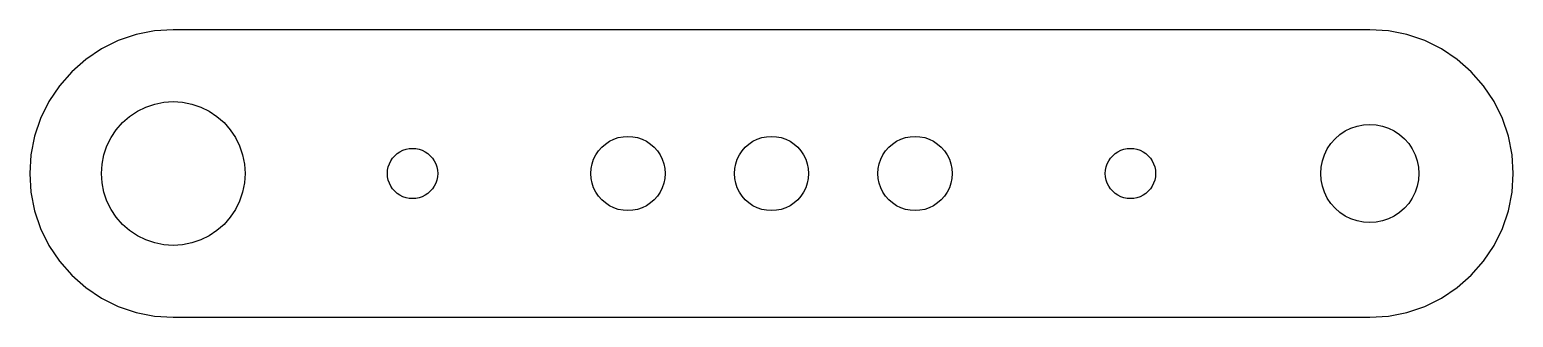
# Model space of a CAD drawing. Header units: metres. Extents: x -12 to 112, y -12 to 12.
import ezdxf

# ---------------------------------------------------------------- set-up
doc = ezdxf.new("R2010")
doc.units = ezdxf.units.M

msp = doc.modelspace()

# ---------------------------------------------------------------- linework, layer by layer
for p, q in [((-3.10582, 11.5911), (-4.59219, 11.0865)), ((-1.5663, 11.8973), (-3.10582, 11.5911)), ((0, 12), (-1.5663, 11.8973)), ((100, 12), (0, 12)), ((101.566, 11.8973), (100, 12)), ((103.106, 11.5911), (101.566, 11.8973)), ((104.592, 11.0865), (103.106, 11.5911)), ((-6, 10.3923), (-7.30513, 9.52023)), ((-4.59219, 11.0865), (-6, 10.3923)), ((106, 10.3923), (104.592, 11.0865)), ((107.305, 9.52023), (106, 10.3923)), ((-7.30513, 9.52023), (-8.48528, 8.48528)), ((108.485, 8.48528), (107.305, 9.52023)), ((-8.48528, 8.48528), (-9.52023, 7.30513)), ((109.52, 7.30513), (108.485, 8.48528)), ((-9.52023, 7.30513), (-10.3923, 6)), ((110.392, 6), (109.52, 7.30513)), ((-10.3923, 6), (-11.0865, 4.59219)), ((-3.65256, 4.76012), (-3, 5.19615)), ((-3, 5.19615), (-2.2961, 5.54327)), ((-2.2961, 5.54327), (-1.5529, 5.79555)), ((-1.5529, 5.79555), (-0.783142, 5.94865)), ((-0.783142, 5.94865), (0, 6)), ((0, 6), (0.783142, 5.94865)), ((0.783142, 5.94865), (1.5529, 5.79555)), ((1.5529, 5.79555), (2.2961, 5.54327)), ((2.2961, 5.54327), (3, 5.19615)), ((3, 5.19615), (3.65256, 4.76012)), ((111.087, 4.59219), (110.392, 6)), ((-11.0865, 4.59219), (-11.5911, 3.10582)), ((-4.76012, 3.65256), (-4.24263, 4.24263)), ((-4.24263, 4.24263), (-3.65256, 4.76012)), ((3.65256, 4.76012), (4.24263, 4.24263)), ((4.24263, 4.24263), (4.76012, 3.65256)), ((97.95, 3.55069), (98.431, 3.7879)), ((98.431, 3.7879), (98.9388, 3.96028)), ((98.9388, 3.96028), (99.4648, 4.06491)), ((99.4648, 4.06491), (100, 4.09999)), ((100, 4.09999), (100.535, 4.06491)), ((100.535, 4.06491), (101.061, 3.96028)), ((101.061, 3.96028), (101.569, 3.7879)), ((101.569, 3.7879), (102.05, 3.55069)), ((111.591, 3.10582), (111.087, 4.59219)), ((-11.5911, 3.10582), (-11.8973, 1.5663)), ((-5.54327, 2.2961), (-5.19615, 3)), ((-5.19615, 3), (-4.76012, 3.65256)), ((4.76012, 3.65256), (5.19615, 3)), ((5.19615, 3), (5.54327, 2.2961)), ((36.1128, 2.45938), (36.45, 2.68468)), ((36.45, 2.68468), (36.8137, 2.86401)), ((36.8137, 2.86401), (37.1976, 2.99437)), ((37.1976, 2.99437), (37.5954, 3.07347)), ((37.5954, 3.07347), (38, 3.09999)), ((38, 3.09999), (38.4046, 3.07347)), ((38.4046, 3.07347), (38.8023, 2.99437)), ((38.8023, 2.99437), (39.1863, 2.86401)), ((39.1863, 2.86401), (39.55, 2.68468)), ((39.55, 2.68468), (39.8871, 2.45938)), ((48.1128, 2.45938), (48.45, 2.68468)), ((48.45, 2.68468), (48.8137, 2.86401)), ((48.8137, 2.86401), (49.1976, 2.99437)), ((49.1976, 2.99437), (49.5954, 3.07347)), ((49.5954, 3.07347), (50, 3.09999)), ((50, 3.09999), (50.4046, 3.07347)), ((50.4046, 3.07347), (50.8023, 2.99437)), ((50.8023, 2.99437), (51.1863, 2.86401)), ((51.1863, 2.86401), (51.55, 2.68468)), ((51.55, 2.68468), (51.8871, 2.45938)), ((60.1128, 2.45938), (60.45, 2.68468)), ((60.45, 2.68468), (60.8137, 2.86401)), ((60.8137, 2.86401), (61.1976, 2.99437)), ((61.1976, 2.99437), (61.5954, 3.07347)), ((61.5954, 3.07347), (62, 3.09999)), ((62, 3.09999), (62.4046, 3.07347)), ((62.4046, 3.07347), (62.8023, 2.99437)), ((62.8023, 2.99437), (63.1863, 2.86401)), ((63.1863, 2.86401), (63.55, 2.68468)), ((63.55, 2.68468), (63.8871, 2.45938)), ((96.4493, 2.04999), (96.7472, 2.49591)), ((96.7472, 2.49591), (97.1009, 2.89912)), ((97.1009, 2.89912), (97.5041, 3.25275)), ((97.5041, 3.25275), (97.95, 3.55069)), ((102.05, 3.55069), (102.496, 3.25275)), ((102.496, 3.25275), (102.899, 2.89912)), ((102.899, 2.89912), (103.253, 2.49591)), ((103.253, 2.49591), (103.551, 2.04999)), ((111.897, 1.5663), (111.591, 3.10582)), ((-11.8973, 1.5663), (-12, 0)), ((-5.94865, 0.783142), (-5.79555, 1.5529)), ((-5.79555, 1.5529), (-5.54327, 2.2961)), ((5.54327, 2.2961), (5.79555, 1.5529)), ((5.79555, 1.5529), (5.94865, 0.783142)), ((18.1813, 1.04999), (18.334, 1.2784)), ((18.334, 1.2784), (18.5151, 1.48491)), ((18.5151, 1.48491), (18.7216, 1.66603)), ((18.7216, 1.66603), (18.95, 1.81865)), ((18.95, 1.81865), (19.1964, 1.94014)), ((19.1964, 1.94014), (19.4565, 2.02844)), ((19.4565, 2.02844), (19.7259, 2.08203)), ((19.7259, 2.08203), (20, 2.09999)), ((20, 2.09999), (20.2741, 2.08203)), ((20.2741, 2.08203), (20.5435, 2.02844)), ((20.5435, 2.02844), (20.8036, 1.94014)), ((20.8036, 1.94014), (21.05, 1.81865)), ((21.05, 1.81865), (21.2784, 1.66603)), ((21.2784, 1.66603), (21.4849, 1.48491)), ((21.4849, 1.48491), (21.666, 1.2784)), ((21.666, 1.2784), (21.8186, 1.04999)), ((35.136, 1.18631), (35.3153, 1.54999)), ((35.3153, 1.54999), (35.5406, 1.88715)), ((35.5406, 1.88715), (35.808, 2.19202)), ((35.808, 2.19202), (36.1128, 2.45938)), ((39.8871, 2.45938), (40.192, 2.19202)), ((40.192, 2.19202), (40.4594, 1.88715)), ((40.4594, 1.88715), (40.6847, 1.54999)), ((40.6847, 1.54999), (40.864, 1.18631)), ((47.136, 1.18631), (47.3153, 1.54999)), ((47.3153, 1.54999), (47.5406, 1.88715)), ((47.5406, 1.88715), (47.808, 2.19202)), ((47.808, 2.19202), (48.1128, 2.45938)), ((51.8871, 2.45938), (52.192, 2.19202)), ((52.192, 2.19202), (52.4594, 1.88715)), ((52.4594, 1.88715), (52.6847, 1.54999)), ((52.6847, 1.54999), (52.864, 1.18631)), ((59.136, 1.18631), (59.3153, 1.54999)), ((59.3153, 1.54999), (59.5406, 1.88715)), ((59.5406, 1.88715), (59.808, 2.19202)), ((59.808, 2.19202), (60.1128, 2.45938)), ((63.8871, 2.45938), (64.192, 2.19202)), ((64.192, 2.19202), (64.4594, 1.88715)), ((64.4594, 1.88715), (64.6847, 1.54999)), ((64.6847, 1.54999), (64.864, 1.18631)), ((78.1813, 1.04999), (78.334, 1.2784)), ((78.334, 1.2784), (78.5151, 1.48491)), ((78.5151, 1.48491), (78.7216, 1.66603)), ((78.7216, 1.66603), (78.95, 1.81865)), ((78.95, 1.81865), (79.1964, 1.94014)), ((79.1964, 1.94014), (79.4565, 2.02844)), ((79.4565, 2.02844), (79.7259, 2.08203)), ((79.7259, 2.08203), (80, 2.09999)), ((80, 2.09999), (80.2741, 2.08203)), ((80.2741, 2.08203), (80.5435, 2.02844)), ((80.5435, 2.02844), (80.8036, 1.94014)), ((80.8036, 1.94014), (81.05, 1.81865)), ((81.05, 1.81865), (81.2784, 1.66603)), ((81.2784, 1.66603), (81.4849, 1.48491)), ((81.4849, 1.48491), (81.666, 1.2784)), ((81.666, 1.2784), (81.8186, 1.04999)), ((96.0397, 1.06116), (96.2121, 1.569)), ((96.2121, 1.569), (96.4493, 2.04999)), ((103.551, 2.04999), (103.788, 1.569)), ((103.788, 1.569), (103.96, 1.06116)), ((112, 0), (111.897, 1.5663)), ((-12, 0), (-11.8973, -1.5663)), ((-6, 0), (-5.94865, 0.783142)), ((-5.94865, -0.783142), (-6, 0)), ((5.94865, 0.783142), (6, 0)), ((6, 0), (5.94865, -0.783142)), ((17.9, 0), (17.918, 0.274094)), ((17.918, -0.274094), (17.9, 0)), ((17.918, 0.274094), (17.9715, 0.543518)), ((17.9715, 0.543518), (18.0598, 0.803635)), ((18.0598, 0.803635), (18.1813, 1.04999)), ((21.8186, 1.04999), (21.9401, 0.803635)), ((21.9401, 0.803635), (22.0284, 0.543518)), ((22.0284, 0.543518), (22.082, 0.274094)), ((22.082, 0.274094), (22.1, 0)), ((22.1, 0), (22.082, -0.274094)), ((34.9, 0), (34.9265, 0.404617)), ((34.9265, -0.404617), (34.9, 0)), ((34.9265, 0.404617), (35.0056, 0.802338)), ((35.0056, 0.802338), (35.136, 1.18631)), ((40.864, 1.18631), (40.9944, 0.802338)), ((40.9944, 0.802338), (41.0735, 0.404617)), ((41.0735, 0.404617), (41.1, 0)), ((41.1, 0), (41.0735, -0.404617)), ((46.9, 0), (46.9265, 0.404617)), ((46.9265, -0.404617), (46.9, 0)), ((46.9265, 0.404617), (47.0056, 0.802338)), ((47.0056, 0.802338), (47.136, 1.18631)), ((52.864, 1.18631), (52.9944, 0.802338)), ((52.9944, 0.802338), (53.0735, 0.404617)), ((53.0735, 0.404617), (53.1, 0)), ((53.1, 0), (53.0735, -0.404617)), ((58.9, 0), (58.9265, 0.404617)), ((58.9265, -0.404617), (58.9, 0)), ((58.9265, 0.404617), (59.0056, 0.802338)), ((59.0056, 0.802338), (59.136, 1.18631)), ((64.864, 1.18631), (64.9944, 0.802338)), ((64.9944, 0.802338), (65.0735, 0.404617)), ((65.0735, 0.404617), (65.1, 0)), ((65.1, 0), (65.0735, -0.404617)), ((77.9, 0), (77.918, 0.274094)), ((77.918, -0.274094), (77.9, 0)), ((77.918, 0.274094), (77.9715, 0.543518)), ((77.9715, 0.543518), (78.0598, 0.803635)), ((78.0598, 0.803635), (78.1813, 1.04999)), ((81.8186, 1.04999), (81.9401, 0.803635)), ((81.9401, 0.803635), (82.0284, 0.543518)), ((82.0284, 0.543518), (82.082, 0.274094)), ((82.082, 0.274094), (82.1, 0)), ((82.1, 0), (82.082, -0.274094)), ((95.9, 0), (95.9351, 0.535156)), ((95.9351, -0.535156), (95.9, 0)), ((95.9351, 0.535156), (96.0397, 1.06116)), ((103.96, 1.06116), (104.065, 0.535156)), ((104.065, 0.535156), (104.1, 0)), ((104.1, 0), (104.065, -0.535156)), ((111.897, -1.5663), (112, 0)), ((-5.79555, -1.5529), (-5.94865, -0.783142)), ((5.94865, -0.783142), (5.79555, -1.5529)), ((17.9715, -0.543518), (17.918, -0.274094)), ((18.0598, -0.803635), (17.9715, -0.543518)), ((18.1813, -1.04999), (18.0598, -0.803635)), ((18.334, -1.2784), (18.1813, -1.04999)), ((21.8186, -1.04999), (21.666, -1.2784)), ((21.9401, -0.803635), (21.8186, -1.04999)), ((22.0284, -0.543518), (21.9401, -0.803635)), ((22.082, -0.274094), (22.0284, -0.543518)), ((35.0056, -0.802338), (34.9265, -0.404617)), ((35.136, -1.18631), (35.0056, -0.802338)), ((35.3153, -1.54999), (35.136, -1.18631)), ((40.864, -1.18631), (40.6847, -1.54999)), ((40.9944, -0.802338), (40.864, -1.18631)), ((41.0735, -0.404617), (40.9944, -0.802338)), ((47.0056, -0.802338), (46.9265, -0.404617)), ((47.136, -1.18631), (47.0056, -0.802338)), ((47.3153, -1.54999), (47.136, -1.18631)), ((52.864, -1.18631), (52.6847, -1.54999)), ((52.9944, -0.802338), (52.864, -1.18631)), ((53.0735, -0.404617), (52.9944, -0.802338)), ((59.0056, -0.802338), (58.9265, -0.404617)), ((59.136, -1.18631), (59.0056, -0.802338)), ((59.3153, -1.54999), (59.136, -1.18631)), ((64.864, -1.18631), (64.6847, -1.54999)), ((64.9944, -0.802338), (64.864, -1.18631)), ((65.0735, -0.404617), (64.9944, -0.802338)), ((77.9715, -0.543518), (77.918, -0.274094)), ((78.0598, -0.803635), (77.9715, -0.543518)), ((78.1813, -1.04999), (78.0598, -0.803635)), ((78.334, -1.2784), (78.1813, -1.04999)), ((81.8186, -1.04999), (81.666, -1.2784)), ((81.9401, -0.803635), (81.8186, -1.04999)), ((82.0284, -0.543518), (81.9401, -0.803635)), ((82.082, -0.274094), (82.0284, -0.543518)), ((96.0397, -1.06116), (95.9351, -0.535156)), ((96.2121, -1.569), (96.0397, -1.06116)), ((103.96, -1.06116), (103.788, -1.569)), ((104.065, -0.535156), (103.96, -1.06116)), ((-11.8973, -1.5663), (-11.5911, -3.10582)), ((-5.54327, -2.2961), (-5.79555, -1.5529)), ((-5.19615, -3), (-5.54327, -2.2961)), ((5.54327, -2.2961), (5.19615, -3)), ((5.79555, -1.5529), (5.54327, -2.2961)), ((18.5151, -1.48491), (18.334, -1.2784)), ((18.7216, -1.66603), (18.5151, -1.48491)), ((18.95, -1.81865), (18.7216, -1.66603)), ((19.1964, -1.94014), (18.95, -1.81865)), ((19.4565, -2.02844), (19.1964, -1.94014)), ((19.7259, -2.08203), (19.4565, -2.02844)), ((20, -2.09999), (19.7259, -2.08203)), ((20.2741, -2.08203), (20, -2.09999)), ((20.5435, -2.02844), (20.2741, -2.08203)), ((20.8036, -1.94014), (20.5435, -2.02844)), ((21.05, -1.81865), (20.8036, -1.94014)), ((21.2784, -1.66603), (21.05, -1.81865)), ((21.4849, -1.48491), (21.2784, -1.66603)), ((21.666, -1.2784), (21.4849, -1.48491)), ((35.5406, -1.88715), (35.3153, -1.54999)), ((35.808, -2.19202), (35.5406, -1.88715)), ((36.1128, -2.45938), (35.808, -2.19202)), ((36.45, -2.68468), (36.1128, -2.45938)), ((39.8871, -2.45938), (39.55, -2.68468)), ((40.192, -2.19202), (39.8871, -2.45938)), ((40.4594, -1.88715), (40.192, -2.19202)), ((40.6847, -1.54999), (40.4594, -1.88715)), ((47.5406, -1.88715), (47.3153, -1.54999)), ((47.808, -2.19202), (47.5406, -1.88715)), ((48.1128, -2.45938), (47.808, -2.19202)), ((48.45, -2.68468), (48.1128, -2.45938)), ((51.8871, -2.45938), (51.55, -2.68468)), ((52.192, -2.19202), (51.8871, -2.45938)), ((52.4594, -1.88715), (52.192, -2.19202)), ((52.6847, -1.54999), (52.4594, -1.88715)), ((59.5406, -1.88715), (59.3153, -1.54999)), ((59.808, -2.19202), (59.5406, -1.88715)), ((60.1128, -2.45938), (59.808, -2.19202)), ((60.45, -2.68468), (60.1128, -2.45938)), ((63.8871, -2.45938), (63.55, -2.68468)), ((64.192, -2.19202), (63.8871, -2.45938)), ((64.4594, -1.88715), (64.192, -2.19202)), ((64.6847, -1.54999), (64.4594, -1.88715)), ((78.5151, -1.48491), (78.334, -1.2784)), ((78.7216, -1.66603), (78.5151, -1.48491)), ((78.95, -1.81865), (78.7216, -1.66603)), ((79.1964, -1.94014), (78.95, -1.81865)), ((79.4565, -2.02844), (79.1964, -1.94014)), ((79.7259, -2.08203), (79.4565, -2.02844)), ((80, -2.09999), (79.7259, -2.08203)), ((80.2741, -2.08203), (80, -2.09999)), ((80.5435, -2.02844), (80.2741, -2.08203)), ((80.8036, -1.94014), (80.5435, -2.02844)), ((81.05, -1.81865), (80.8036, -1.94014)), ((81.2784, -1.66603), (81.05, -1.81865)), ((81.4849, -1.48491), (81.2784, -1.66603)), ((81.666, -1.2784), (81.4849, -1.48491)), ((96.4493, -2.04999), (96.2121, -1.569)), ((96.7472, -2.49591), (96.4493, -2.04999)), ((103.551, -2.04999), (103.253, -2.49591)), ((103.788, -1.569), (103.551, -2.04999)), ((111.591, -3.10582), (111.897, -1.5663)), ((-11.5911, -3.10582), (-11.0865, -4.59219)), ((-4.76012, -3.65256), (-5.19615, -3)), ((-4.24263, -4.24263), (-4.76012, -3.65256)), ((4.76012, -3.65256), (4.24263, -4.24263)), ((5.19615, -3), (4.76012, -3.65256)), ((36.8137, -2.86401), (36.45, -2.68468)), ((37.1976, -2.99437), (36.8137, -2.86401)), ((37.5954, -3.07347), (37.1976, -2.99437)), ((38, -3.09999), (37.5954, -3.07347)), ((38.4046, -3.07347), (38, -3.09999)), ((38.8023, -2.99437), (38.4046, -3.07347)), ((39.1863, -2.86401), (38.8023, -2.99437)), ((39.55, -2.68468), (39.1863, -2.86401)), ((48.8137, -2.86401), (48.45, -2.68468)), ((49.1976, -2.99437), (48.8137, -2.86401)), ((49.5954, -3.07347), (49.1976, -2.99437)), ((50, -3.09999), (49.5954, -3.07347)), ((50.4046, -3.07347), (50, -3.09999)), ((50.8023, -2.99437), (50.4046, -3.07347)), ((51.1863, -2.86401), (50.8023, -2.99437)), ((51.55, -2.68468), (51.1863, -2.86401)), ((60.8137, -2.86401), (60.45, -2.68468)), ((61.1976, -2.99437), (60.8137, -2.86401)), ((61.5954, -3.07347), (61.1976, -2.99437)), ((62, -3.09999), (61.5954, -3.07347)), ((62.4046, -3.07347), (62, -3.09999)), ((62.8023, -2.99437), (62.4046, -3.07347)), ((63.1863, -2.86401), (62.8023, -2.99437)), ((63.55, -2.68468), (63.1863, -2.86401)), ((97.1009, -2.89912), (96.7472, -2.49591)), ((97.5041, -3.25275), (97.1009, -2.89912)), ((97.95, -3.55069), (97.5041, -3.25275)), ((98.431, -3.7879), (97.95, -3.55069)), ((102.05, -3.55069), (101.569, -3.7879)), ((102.496, -3.25275), (102.05, -3.55069)), ((102.899, -2.89912), (102.496, -3.25275)), ((103.253, -2.49591), (102.899, -2.89912)), ((111.087, -4.59219), (111.591, -3.10582)), ((-11.0865, -4.59219), (-10.3923, -6)), ((-3.65256, -4.76012), (-4.24263, -4.24263)), ((-3, -5.19615), (-3.65256, -4.76012)), ((3.65256, -4.76012), (3, -5.19615)), ((4.24263, -4.24263), (3.65256, -4.76012)), ((98.9388, -3.96028), (98.431, -3.7879)), ((99.4648, -4.06491), (98.9388, -3.96028)), ((100, -4.09999), (99.4648, -4.06491)), ((100.535, -4.06491), (100, -4.09999)), ((101.061, -3.96028), (100.535, -4.06491)), ((101.569, -3.7879), (101.061, -3.96028)), ((110.392, -6), (111.087, -4.59219)), ((-10.3923, -6), (-9.52023, -7.30513)), ((-2.2961, -5.54327), (-3, -5.19615)), ((-1.5529, -5.79555), (-2.2961, -5.54327)), ((-0.783142, -5.94865), (-1.5529, -5.79555)), ((0, -6), (-0.783142, -5.94865)), ((0.783142, -5.94865), (0, -6)), ((1.5529, -5.79555), (0.783142, -5.94865)), ((2.2961, -5.54327), (1.5529, -5.79555)), ((3, -5.19615), (2.2961, -5.54327)), ((109.52, -7.30513), (110.392, -6)), ((-9.52023, -7.30513), (-8.48528, -8.48528)), ((108.485, -8.48528), (109.52, -7.30513)), ((-8.48528, -8.48528), (-7.30513, -9.52023)), ((107.305, -9.52023), (108.485, -8.48528)), ((-7.30513, -9.52023), (-6, -10.3923)), ((106, -10.3923), (107.305, -9.52023)), ((-6, -10.3923), (-4.59219, -11.0865)), ((-4.59219, -11.0865), (-3.10582, -11.5911)), ((103.106, -11.5911), (104.592, -11.0865)), ((104.592, -11.0865), (106, -10.3923)), ((-3.10582, -11.5911), (-1.5663, -11.8973)), ((-1.5663, -11.8973), (0, -12)), ((0, -12), (100, -12)), ((100, -12), (101.566, -11.8973)), ((101.566, -11.8973), (103.106, -11.5911))]:
    msp.add_line(p, q)

doc.saveas('drawing.dxf')
